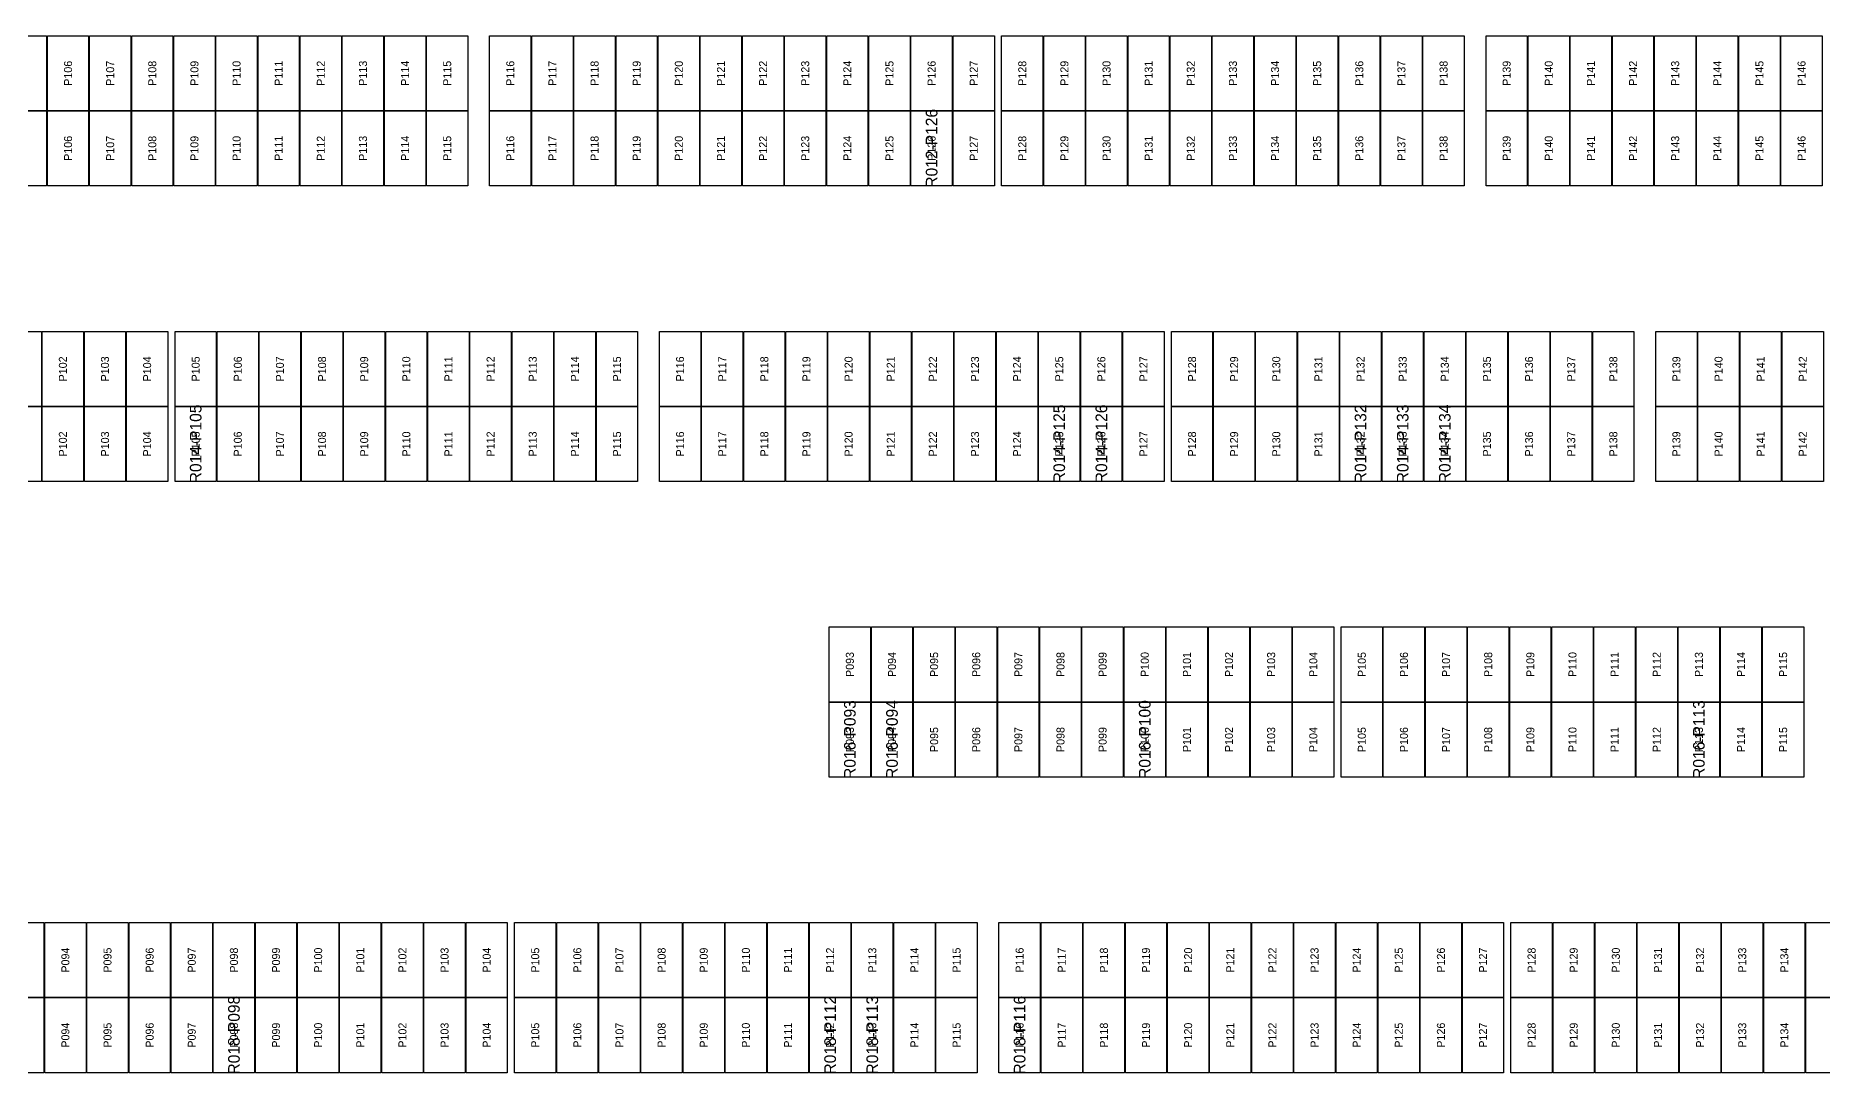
# Model space of a CAD drawing. Extents: x 296295 to 296770, y 651564 to 652121.
# Drawn here: x 296454.96 to 296504.07, y 652051.66 to 652080.18 of the extents above; entities that cross this region are included whole.
import ezdxf
from ezdxf.enums import TextEntityAlignment as Align

# ---------------------------------------------------------------- set-up
doc = ezdxf.new("R2010")
doc.units = 0

msp = doc.modelspace()

# ---------------------------------------------------------------- linework, layer by layer
at = {"layer": 'DEFECTIVE_PANELS'}
for points in [[(296479.021, 652078.118), (296480.155, 652078.118), (296480.155, 652076.055), (296479.021, 652076.055)], [(296458.793, 652069.992), (296459.927, 652069.992), (296459.927, 652067.929), (296458.793, 652067.929)], [(296482.529, 652069.992), (296483.663, 652069.992), (296483.663, 652067.929), (296482.529, 652067.929)], [(296483.687, 652069.992), (296484.821, 652069.992), (296484.821, 652067.929), (296483.687, 652067.929)], [(296490.811, 652069.992), (296491.945, 652069.992), (296491.945, 652067.929), (296490.811, 652067.929)], [(296491.969, 652069.992), (296493.103, 652069.992), (296493.103, 652067.929), (296491.969, 652067.929)], [(296493.127, 652069.992), (296494.261, 652069.992), (296494.261, 652067.929), (296493.127, 652067.929)], [(296476.774, 652061.866), (296477.908, 652061.866), (296477.908, 652059.803), (296476.774, 652059.803)], [(296477.932, 652061.866), (296479.066, 652061.866), (296479.066, 652059.803), (296477.932, 652059.803)], [(296484.88, 652061.866), (296486.014, 652061.866), (296486.014, 652059.803), (296484.88, 652059.803)], [(296500.11, 652061.866), (296501.244, 652061.866), (296501.244, 652059.803), (296500.11, 652059.803)], [(296459.844, 652053.74), (296460.978, 652053.74), (296460.978, 652051.677), (296459.844, 652051.677)], [(296476.232, 652053.74), (296477.366, 652053.74), (296477.366, 652051.677), (296476.232, 652051.677)], [(296477.39, 652053.74), (296478.524, 652053.74), (296478.524, 652051.677), (296477.39, 652051.677)], [(296481.44, 652053.74), (296482.574, 652053.74), (296482.574, 652051.677), (296481.44, 652051.677)]]:
    msp.add_lwpolyline(points, close=True, dxfattribs=at)
at = {"layer": 'PANELS_MASTER'}
for points in [[(296454.127, 652080.181), (296455.261, 652080.181), (296455.261, 652078.118), (296454.127, 652078.118)], [(296455.285, 652080.181), (296456.419, 652080.181), (296456.419, 652078.118), (296455.285, 652078.118)], [(296456.443, 652080.181), (296457.577, 652080.181), (296457.577, 652078.118), (296456.443, 652078.118)], [(296457.601, 652080.181), (296458.735, 652080.181), (296458.735, 652078.118), (296457.601, 652078.118)], [(296458.759, 652080.181), (296459.893, 652080.181), (296459.893, 652078.118), (296458.759, 652078.118)], [(296459.917, 652080.181), (296461.051, 652080.181), (296461.051, 652078.118), (296459.917, 652078.118)], [(296461.075, 652080.181), (296462.209, 652080.181), (296462.209, 652078.118), (296461.075, 652078.118)], [(296462.233, 652080.181), (296463.367, 652080.181), (296463.367, 652078.118), (296462.233, 652078.118)], [(296463.391, 652080.181), (296464.525, 652080.181), (296464.525, 652078.118), (296463.391, 652078.118)], [(296464.549, 652080.181), (296465.683, 652080.181), (296465.683, 652078.118), (296464.549, 652078.118)], [(296465.707, 652080.181), (296466.841, 652080.181), (296466.841, 652078.118), (296465.707, 652078.118)], [(296467.441, 652080.181), (296468.575, 652080.181), (296468.575, 652078.118), (296467.441, 652078.118)], [(296468.599, 652080.181), (296469.733, 652080.181), (296469.733, 652078.118), (296468.599, 652078.118)], [(296469.757, 652080.181), (296470.891, 652080.181), (296470.891, 652078.118), (296469.757, 652078.118)], [(296470.915, 652080.181), (296472.049, 652080.181), (296472.049, 652078.118), (296470.915, 652078.118)], [(296472.073, 652080.181), (296473.207, 652080.181), (296473.207, 652078.118), (296472.073, 652078.118)], [(296473.231, 652080.181), (296474.365, 652080.181), (296474.365, 652078.118), (296473.231, 652078.118)], [(296474.389, 652080.181), (296475.523, 652080.181), (296475.523, 652078.118), (296474.389, 652078.118)], [(296475.547, 652080.181), (296476.681, 652080.181), (296476.681, 652078.118), (296475.547, 652078.118)], [(296476.705, 652080.181), (296477.839, 652080.181), (296477.839, 652078.118), (296476.705, 652078.118)], [(296477.863, 652080.181), (296478.997, 652080.181), (296478.997, 652078.118), (296477.863, 652078.118)], [(296479.021, 652080.181), (296480.155, 652080.181), (296480.155, 652078.118), (296479.021, 652078.118)], [(296480.179, 652080.181), (296481.313, 652080.181), (296481.313, 652078.118), (296480.179, 652078.118)], [(296481.513, 652080.181), (296482.647, 652080.181), (296482.647, 652078.118), (296481.513, 652078.118)], [(296482.671, 652080.181), (296483.805, 652080.181), (296483.805, 652078.118), (296482.671, 652078.118)], [(296483.829, 652080.181), (296484.963, 652080.181), (296484.963, 652078.118), (296483.829, 652078.118)], [(296484.987, 652080.181), (296486.121, 652080.181), (296486.121, 652078.118), (296484.987, 652078.118)], [(296486.145, 652080.181), (296487.279, 652080.181), (296487.279, 652078.118), (296486.145, 652078.118)], [(296487.303, 652080.181), (296488.437, 652080.181), (296488.437, 652078.118), (296487.303, 652078.118)], [(296488.461, 652080.181), (296489.595, 652080.181), (296489.595, 652078.118), (296488.461, 652078.118)], [(296489.619, 652080.181), (296490.753, 652080.181), (296490.753, 652078.118), (296489.619, 652078.118)], [(296490.777, 652080.181), (296491.911, 652080.181), (296491.911, 652078.118), (296490.777, 652078.118)], [(296491.935, 652080.181), (296493.069, 652080.181), (296493.069, 652078.118), (296491.935, 652078.118)], [(296493.093, 652080.181), (296494.227, 652080.181), (296494.227, 652078.118), (296493.093, 652078.118)], [(296494.827, 652080.181), (296495.961, 652080.181), (296495.961, 652078.118), (296494.827, 652078.118)], [(296495.985, 652080.181), (296497.119, 652080.181), (296497.119, 652078.118), (296495.985, 652078.118)], [(296497.143, 652080.181), (296498.277, 652080.181), (296498.277, 652078.118), (296497.143, 652078.118)], [(296498.301, 652080.181), (296499.435, 652080.181), (296499.435, 652078.118), (296498.301, 652078.118)], [(296499.459, 652080.181), (296500.593, 652080.181), (296500.593, 652078.118), (296499.459, 652078.118)], [(296500.617, 652080.181), (296501.751, 652080.181), (296501.751, 652078.118), (296500.617, 652078.118)], [(296501.775, 652080.181), (296502.909, 652080.181), (296502.909, 652078.118), (296501.775, 652078.118)], [(296502.933, 652080.181), (296504.067, 652080.181), (296504.067, 652078.118), (296502.933, 652078.118)], [(296454.127, 652078.118), (296455.261, 652078.118), (296455.261, 652076.055), (296454.127, 652076.055)], [(296455.285, 652078.118), (296456.419, 652078.118), (296456.419, 652076.055), (296455.285, 652076.055)], [(296456.443, 652078.118), (296457.577, 652078.118), (296457.577, 652076.055), (296456.443, 652076.055)], [(296457.601, 652078.118), (296458.735, 652078.118), (296458.735, 652076.055), (296457.601, 652076.055)], [(296458.759, 652078.118), (296459.893, 652078.118), (296459.893, 652076.055), (296458.759, 652076.055)], [(296459.917, 652078.118), (296461.051, 652078.118), (296461.051, 652076.055), (296459.917, 652076.055)], [(296461.075, 652078.118), (296462.209, 652078.118), (296462.209, 652076.055), (296461.075, 652076.055)], [(296462.233, 652078.118), (296463.367, 652078.118), (296463.367, 652076.055), (296462.233, 652076.055)], [(296463.391, 652078.118), (296464.525, 652078.118), (296464.525, 652076.055), (296463.391, 652076.055)], [(296464.549, 652078.118), (296465.683, 652078.118), (296465.683, 652076.055), (296464.549, 652076.055)], [(296465.707, 652078.118), (296466.841, 652078.118), (296466.841, 652076.055), (296465.707, 652076.055)], [(296467.441, 652078.118), (296468.575, 652078.118), (296468.575, 652076.055), (296467.441, 652076.055)], [(296468.599, 652078.118), (296469.733, 652078.118), (296469.733, 652076.055), (296468.599, 652076.055)], [(296469.757, 652078.118), (296470.891, 652078.118), (296470.891, 652076.055), (296469.757, 652076.055)], [(296470.915, 652078.118), (296472.049, 652078.118), (296472.049, 652076.055), (296470.915, 652076.055)], [(296472.073, 652078.118), (296473.207, 652078.118), (296473.207, 652076.055), (296472.073, 652076.055)], [(296473.231, 652078.118), (296474.365, 652078.118), (296474.365, 652076.055), (296473.231, 652076.055)], [(296474.389, 652078.118), (296475.523, 652078.118), (296475.523, 652076.055), (296474.389, 652076.055)], [(296475.547, 652078.118), (296476.681, 652078.118), (296476.681, 652076.055), (296475.547, 652076.055)], [(296476.705, 652078.118), (296477.839, 652078.118), (296477.839, 652076.055), (296476.705, 652076.055)], [(296477.863, 652078.118), (296478.997, 652078.118), (296478.997, 652076.055), (296477.863, 652076.055)], [(296480.179, 652078.118), (296481.313, 652078.118), (296481.313, 652076.055), (296480.179, 652076.055)], [(296481.513, 652078.118), (296482.647, 652078.118), (296482.647, 652076.055), (296481.513, 652076.055)], [(296482.671, 652078.118), (296483.805, 652078.118), (296483.805, 652076.055), (296482.671, 652076.055)], [(296483.829, 652078.118), (296484.963, 652078.118), (296484.963, 652076.055), (296483.829, 652076.055)], [(296484.987, 652078.118), (296486.121, 652078.118), (296486.121, 652076.055), (296484.987, 652076.055)], [(296486.145, 652078.118), (296487.279, 652078.118), (296487.279, 652076.055), (296486.145, 652076.055)], [(296487.303, 652078.118), (296488.437, 652078.118), (296488.437, 652076.055), (296487.303, 652076.055)], [(296488.461, 652078.118), (296489.595, 652078.118), (296489.595, 652076.055), (296488.461, 652076.055)], [(296489.619, 652078.118), (296490.753, 652078.118), (296490.753, 652076.055), (296489.619, 652076.055)], [(296490.777, 652078.118), (296491.911, 652078.118), (296491.911, 652076.055), (296490.777, 652076.055)], [(296491.935, 652078.118), (296493.069, 652078.118), (296493.069, 652076.055), (296491.935, 652076.055)], [(296493.093, 652078.118), (296494.227, 652078.118), (296494.227, 652076.055), (296493.093, 652076.055)], [(296494.827, 652078.118), (296495.961, 652078.118), (296495.961, 652076.055), (296494.827, 652076.055)], [(296495.985, 652078.118), (296497.119, 652078.118), (296497.119, 652076.055), (296495.985, 652076.055)], [(296497.143, 652078.118), (296498.277, 652078.118), (296498.277, 652076.055), (296497.143, 652076.055)], [(296498.301, 652078.118), (296499.435, 652078.118), (296499.435, 652076.055), (296498.301, 652076.055)], [(296499.459, 652078.118), (296500.593, 652078.118), (296500.593, 652076.055), (296499.459, 652076.055)], [(296500.617, 652078.118), (296501.751, 652078.118), (296501.751, 652076.055), (296500.617, 652076.055)], [(296501.775, 652078.118), (296502.909, 652078.118), (296502.909, 652076.055), (296501.775, 652076.055)], [(296502.933, 652078.118), (296504.067, 652078.118), (296504.067, 652076.055), (296502.933, 652076.055)], [(296453.985, 652072.055), (296455.119, 652072.055), (296455.119, 652069.992), (296453.985, 652069.992)], [(296455.143, 652072.055), (296456.277, 652072.055), (296456.277, 652069.992), (296455.143, 652069.992)], [(296456.301, 652072.055), (296457.435, 652072.055), (296457.435, 652069.992), (296456.301, 652069.992)], [(296457.459, 652072.055), (296458.593, 652072.055), (296458.593, 652069.992), (296457.459, 652069.992)], [(296458.793, 652072.055), (296459.927, 652072.055), (296459.927, 652069.992), (296458.793, 652069.992)], [(296459.951, 652072.055), (296461.085, 652072.055), (296461.085, 652069.992), (296459.951, 652069.992)], [(296461.109, 652072.055), (296462.243, 652072.055), (296462.243, 652069.992), (296461.109, 652069.992)], [(296462.267, 652072.055), (296463.401, 652072.055), (296463.401, 652069.992), (296462.267, 652069.992)], [(296463.425, 652072.055), (296464.559, 652072.055), (296464.559, 652069.992), (296463.425, 652069.992)], [(296464.583, 652072.055), (296465.717, 652072.055), (296465.717, 652069.992), (296464.583, 652069.992)], [(296465.741, 652072.055), (296466.875, 652072.055), (296466.875, 652069.992), (296465.741, 652069.992)], [(296466.899, 652072.055), (296468.033, 652072.055), (296468.033, 652069.992), (296466.899, 652069.992)], [(296468.057, 652072.055), (296469.191, 652072.055), (296469.191, 652069.992), (296468.057, 652069.992)], [(296469.215, 652072.055), (296470.349, 652072.055), (296470.349, 652069.992), (296469.215, 652069.992)], [(296470.373, 652072.055), (296471.507, 652072.055), (296471.507, 652069.992), (296470.373, 652069.992)], [(296472.107, 652072.055), (296473.241, 652072.055), (296473.241, 652069.992), (296472.107, 652069.992)], [(296473.265, 652072.055), (296474.399, 652072.055), (296474.399, 652069.992), (296473.265, 652069.992)], [(296474.423, 652072.055), (296475.557, 652072.055), (296475.557, 652069.992), (296474.423, 652069.992)], [(296475.581, 652072.055), (296476.715, 652072.055), (296476.715, 652069.992), (296475.581, 652069.992)], [(296476.739, 652072.055), (296477.873, 652072.055), (296477.873, 652069.992), (296476.739, 652069.992)], [(296477.897, 652072.055), (296479.031, 652072.055), (296479.031, 652069.992), (296477.897, 652069.992)], [(296479.055, 652072.055), (296480.189, 652072.055), (296480.189, 652069.992), (296479.055, 652069.992)], [(296480.213, 652072.055), (296481.347, 652072.055), (296481.347, 652069.992), (296480.213, 652069.992)], [(296481.371, 652072.055), (296482.505, 652072.055), (296482.505, 652069.992), (296481.371, 652069.992)], [(296482.529, 652072.055), (296483.663, 652072.055), (296483.663, 652069.992), (296482.529, 652069.992)], [(296483.687, 652072.055), (296484.821, 652072.055), (296484.821, 652069.992), (296483.687, 652069.992)], [(296484.845, 652072.055), (296485.979, 652072.055), (296485.979, 652069.992), (296484.845, 652069.992)], [(296486.179, 652072.055), (296487.313, 652072.055), (296487.313, 652069.992), (296486.179, 652069.992)], [(296487.337, 652072.055), (296488.471, 652072.055), (296488.471, 652069.992), (296487.337, 652069.992)], [(296488.495, 652072.055), (296489.629, 652072.055), (296489.629, 652069.992), (296488.495, 652069.992)], [(296489.653, 652072.055), (296490.787, 652072.055), (296490.787, 652069.992), (296489.653, 652069.992)], [(296490.811, 652072.055), (296491.945, 652072.055), (296491.945, 652069.992), (296490.811, 652069.992)], [(296491.969, 652072.055), (296493.103, 652072.055), (296493.103, 652069.992), (296491.969, 652069.992)], [(296493.127, 652072.055), (296494.261, 652072.055), (296494.261, 652069.992), (296493.127, 652069.992)], [(296494.285, 652072.055), (296495.419, 652072.055), (296495.419, 652069.992), (296494.285, 652069.992)], [(296495.443, 652072.055), (296496.577, 652072.055), (296496.577, 652069.992), (296495.443, 652069.992)], [(296496.601, 652072.055), (296497.735, 652072.055), (296497.735, 652069.992), (296496.601, 652069.992)], [(296497.759, 652072.055), (296498.893, 652072.055), (296498.893, 652069.992), (296497.759, 652069.992)], [(296499.493, 652072.055), (296500.627, 652072.055), (296500.627, 652069.992), (296499.493, 652069.992)], [(296500.651, 652072.055), (296501.785, 652072.055), (296501.785, 652069.992), (296500.651, 652069.992)], [(296501.809, 652072.055), (296502.943, 652072.055), (296502.943, 652069.992), (296501.809, 652069.992)], [(296502.967, 652072.055), (296504.101, 652072.055), (296504.101, 652069.992), (296502.967, 652069.992)], [(296453.985, 652069.992), (296455.119, 652069.992), (296455.119, 652067.929), (296453.985, 652067.929)], [(296455.143, 652069.992), (296456.277, 652069.992), (296456.277, 652067.929), (296455.143, 652067.929)], [(296456.301, 652069.992), (296457.435, 652069.992), (296457.435, 652067.929), (296456.301, 652067.929)], [(296457.459, 652069.992), (296458.593, 652069.992), (296458.593, 652067.929), (296457.459, 652067.929)], [(296459.951, 652069.992), (296461.085, 652069.992), (296461.085, 652067.929), (296459.951, 652067.929)], [(296461.109, 652069.992), (296462.243, 652069.992), (296462.243, 652067.929), (296461.109, 652067.929)], [(296462.267, 652069.992), (296463.401, 652069.992), (296463.401, 652067.929), (296462.267, 652067.929)], [(296463.425, 652069.992), (296464.559, 652069.992), (296464.559, 652067.929), (296463.425, 652067.929)], [(296464.583, 652069.992), (296465.717, 652069.992), (296465.717, 652067.929), (296464.583, 652067.929)], [(296465.741, 652069.992), (296466.875, 652069.992), (296466.875, 652067.929), (296465.741, 652067.929)], [(296466.899, 652069.992), (296468.033, 652069.992), (296468.033, 652067.929), (296466.899, 652067.929)], [(296468.057, 652069.992), (296469.191, 652069.992), (296469.191, 652067.929), (296468.057, 652067.929)], [(296469.215, 652069.992), (296470.349, 652069.992), (296470.349, 652067.929), (296469.215, 652067.929)], [(296470.373, 652069.992), (296471.507, 652069.992), (296471.507, 652067.929), (296470.373, 652067.929)], [(296472.107, 652069.992), (296473.241, 652069.992), (296473.241, 652067.929), (296472.107, 652067.929)], [(296473.265, 652069.992), (296474.399, 652069.992), (296474.399, 652067.929), (296473.265, 652067.929)], [(296474.423, 652069.992), (296475.557, 652069.992), (296475.557, 652067.929), (296474.423, 652067.929)], [(296475.581, 652069.992), (296476.715, 652069.992), (296476.715, 652067.929), (296475.581, 652067.929)], [(296476.739, 652069.992), (296477.873, 652069.992), (296477.873, 652067.929), (296476.739, 652067.929)], [(296477.897, 652069.992), (296479.031, 652069.992), (296479.031, 652067.929), (296477.897, 652067.929)], [(296479.055, 652069.992), (296480.189, 652069.992), (296480.189, 652067.929), (296479.055, 652067.929)], [(296480.213, 652069.992), (296481.347, 652069.992), (296481.347, 652067.929), (296480.213, 652067.929)], [(296481.371, 652069.992), (296482.505, 652069.992), (296482.505, 652067.929), (296481.371, 652067.929)], [(296484.845, 652069.992), (296485.979, 652069.992), (296485.979, 652067.929), (296484.845, 652067.929)], [(296486.179, 652069.992), (296487.313, 652069.992), (296487.313, 652067.929), (296486.179, 652067.929)], [(296487.337, 652069.992), (296488.471, 652069.992), (296488.471, 652067.929), (296487.337, 652067.929)], [(296488.495, 652069.992), (296489.629, 652069.992), (296489.629, 652067.929), (296488.495, 652067.929)], [(296489.653, 652069.992), (296490.787, 652069.992), (296490.787, 652067.929), (296489.653, 652067.929)], [(296494.285, 652069.992), (296495.419, 652069.992), (296495.419, 652067.929), (296494.285, 652067.929)], [(296495.443, 652069.992), (296496.577, 652069.992), (296496.577, 652067.929), (296495.443, 652067.929)], [(296496.601, 652069.992), (296497.735, 652069.992), (296497.735, 652067.929), (296496.601, 652067.929)], [(296497.759, 652069.992), (296498.893, 652069.992), (296498.893, 652067.929), (296497.759, 652067.929)], [(296499.493, 652069.992), (296500.627, 652069.992), (296500.627, 652067.929), (296499.493, 652067.929)], [(296500.651, 652069.992), (296501.785, 652069.992), (296501.785, 652067.929), (296500.651, 652067.929)], [(296501.809, 652069.992), (296502.943, 652069.992), (296502.943, 652067.929), (296501.809, 652067.929)], [(296502.967, 652069.992), (296504.101, 652069.992), (296504.101, 652067.929), (296502.967, 652067.929)], [(296476.774, 652063.929), (296477.908, 652063.929), (296477.908, 652061.866), (296476.774, 652061.866)], [(296477.932, 652063.929), (296479.066, 652063.929), (296479.066, 652061.866), (296477.932, 652061.866)], [(296479.09, 652063.929), (296480.224, 652063.929), (296480.224, 652061.866), (296479.09, 652061.866)], [(296480.248, 652063.929), (296481.382, 652063.929), (296481.382, 652061.866), (296480.248, 652061.866)], [(296481.406, 652063.929), (296482.54, 652063.929), (296482.54, 652061.866), (296481.406, 652061.866)], [(296482.564, 652063.929), (296483.698, 652063.929), (296483.698, 652061.866), (296482.564, 652061.866)], [(296483.722, 652063.929), (296484.856, 652063.929), (296484.856, 652061.866), (296483.722, 652061.866)], [(296484.88, 652063.929), (296486.014, 652063.929), (296486.014, 652061.866), (296484.88, 652061.866)], [(296486.038, 652063.929), (296487.172, 652063.929), (296487.172, 652061.866), (296486.038, 652061.866)], [(296487.196, 652063.929), (296488.33, 652063.929), (296488.33, 652061.866), (296487.196, 652061.866)], [(296488.354, 652063.929), (296489.488, 652063.929), (296489.488, 652061.866), (296488.354, 652061.866)], [(296489.512, 652063.929), (296490.646, 652063.929), (296490.646, 652061.866), (296489.512, 652061.866)], [(296490.846, 652063.929), (296491.98, 652063.929), (296491.98, 652061.866), (296490.846, 652061.866)], [(296492.004, 652063.929), (296493.138, 652063.929), (296493.138, 652061.866), (296492.004, 652061.866)], [(296493.162, 652063.929), (296494.296, 652063.929), (296494.296, 652061.866), (296493.162, 652061.866)], [(296494.32, 652063.929), (296495.454, 652063.929), (296495.454, 652061.866), (296494.32, 652061.866)], [(296495.478, 652063.929), (296496.612, 652063.929), (296496.612, 652061.866), (296495.478, 652061.866)], [(296496.636, 652063.929), (296497.77, 652063.929), (296497.77, 652061.866), (296496.636, 652061.866)], [(296497.794, 652063.929), (296498.928, 652063.929), (296498.928, 652061.866), (296497.794, 652061.866)], [(296498.952, 652063.929), (296500.086, 652063.929), (296500.086, 652061.866), (296498.952, 652061.866)], [(296500.11, 652063.929), (296501.244, 652063.929), (296501.244, 652061.866), (296500.11, 652061.866)], [(296501.268, 652063.929), (296502.402, 652063.929), (296502.402, 652061.866), (296501.268, 652061.866)], [(296502.426, 652063.929), (296503.56, 652063.929), (296503.56, 652061.866), (296502.426, 652061.866)], [(296479.09, 652061.866), (296480.224, 652061.866), (296480.224, 652059.803), (296479.09, 652059.803)], [(296480.248, 652061.866), (296481.382, 652061.866), (296481.382, 652059.803), (296480.248, 652059.803)], [(296481.406, 652061.866), (296482.54, 652061.866), (296482.54, 652059.803), (296481.406, 652059.803)], [(296482.564, 652061.866), (296483.698, 652061.866), (296483.698, 652059.803), (296482.564, 652059.803)], [(296483.722, 652061.866), (296484.856, 652061.866), (296484.856, 652059.803), (296483.722, 652059.803)], [(296486.038, 652061.866), (296487.172, 652061.866), (296487.172, 652059.803), (296486.038, 652059.803)], [(296487.196, 652061.866), (296488.33, 652061.866), (296488.33, 652059.803), (296487.196, 652059.803)], [(296488.354, 652061.866), (296489.488, 652061.866), (296489.488, 652059.803), (296488.354, 652059.803)], [(296489.512, 652061.866), (296490.646, 652061.866), (296490.646, 652059.803), (296489.512, 652059.803)], [(296490.846, 652061.866), (296491.98, 652061.866), (296491.98, 652059.803), (296490.846, 652059.803)], [(296492.004, 652061.866), (296493.138, 652061.866), (296493.138, 652059.803), (296492.004, 652059.803)], [(296493.162, 652061.866), (296494.296, 652061.866), (296494.296, 652059.803), (296493.162, 652059.803)], [(296494.32, 652061.866), (296495.454, 652061.866), (296495.454, 652059.803), (296494.32, 652059.803)], [(296495.478, 652061.866), (296496.612, 652061.866), (296496.612, 652059.803), (296495.478, 652059.803)], [(296496.636, 652061.866), (296497.77, 652061.866), (296497.77, 652059.803), (296496.636, 652059.803)], [(296497.794, 652061.866), (296498.928, 652061.866), (296498.928, 652059.803), (296497.794, 652059.803)], [(296498.952, 652061.866), (296500.086, 652061.866), (296500.086, 652059.803), (296498.952, 652059.803)], [(296501.268, 652061.866), (296502.402, 652061.866), (296502.402, 652059.803), (296501.268, 652059.803)], [(296502.426, 652061.866), (296503.56, 652061.866), (296503.56, 652059.803), (296502.426, 652059.803)], [(296454.054, 652055.803), (296455.188, 652055.803), (296455.188, 652053.74), (296454.054, 652053.74)], [(296455.212, 652055.803), (296456.346, 652055.803), (296456.346, 652053.74), (296455.212, 652053.74)], [(296456.37, 652055.803), (296457.504, 652055.803), (296457.504, 652053.74), (296456.37, 652053.74)], [(296457.528, 652055.803), (296458.662, 652055.803), (296458.662, 652053.74), (296457.528, 652053.74)], [(296458.686, 652055.803), (296459.82, 652055.803), (296459.82, 652053.74), (296458.686, 652053.74)], [(296459.844, 652055.803), (296460.978, 652055.803), (296460.978, 652053.74), (296459.844, 652053.74)], [(296461.002, 652055.803), (296462.136, 652055.803), (296462.136, 652053.74), (296461.002, 652053.74)], [(296462.16, 652055.803), (296463.294, 652055.803), (296463.294, 652053.74), (296462.16, 652053.74)], [(296463.318, 652055.803), (296464.452, 652055.803), (296464.452, 652053.74), (296463.318, 652053.74)], [(296464.476, 652055.803), (296465.61, 652055.803), (296465.61, 652053.74), (296464.476, 652053.74)], [(296465.634, 652055.803), (296466.768, 652055.803), (296466.768, 652053.74), (296465.634, 652053.74)], [(296466.792, 652055.803), (296467.926, 652055.803), (296467.926, 652053.74), (296466.792, 652053.74)], [(296468.126, 652055.803), (296469.26, 652055.803), (296469.26, 652053.74), (296468.126, 652053.74)], [(296469.284, 652055.803), (296470.418, 652055.803), (296470.418, 652053.74), (296469.284, 652053.74)], [(296470.442, 652055.803), (296471.576, 652055.803), (296471.576, 652053.74), (296470.442, 652053.74)], [(296471.6, 652055.803), (296472.734, 652055.803), (296472.734, 652053.74), (296471.6, 652053.74)], [(296472.758, 652055.803), (296473.892, 652055.803), (296473.892, 652053.74), (296472.758, 652053.74)], [(296473.916, 652055.803), (296475.05, 652055.803), (296475.05, 652053.74), (296473.916, 652053.74)], [(296475.074, 652055.803), (296476.208, 652055.803), (296476.208, 652053.74), (296475.074, 652053.74)], [(296476.232, 652055.803), (296477.366, 652055.803), (296477.366, 652053.74), (296476.232, 652053.74)], [(296477.39, 652055.803), (296478.524, 652055.803), (296478.524, 652053.74), (296477.39, 652053.74)], [(296478.548, 652055.803), (296479.682, 652055.803), (296479.682, 652053.74), (296478.548, 652053.74)], [(296479.706, 652055.803), (296480.84, 652055.803), (296480.84, 652053.74), (296479.706, 652053.74)], [(296481.44, 652055.803), (296482.574, 652055.803), (296482.574, 652053.74), (296481.44, 652053.74)], [(296482.598, 652055.803), (296483.732, 652055.803), (296483.732, 652053.74), (296482.598, 652053.74)], [(296483.756, 652055.803), (296484.89, 652055.803), (296484.89, 652053.74), (296483.756, 652053.74)], [(296484.914, 652055.803), (296486.048, 652055.803), (296486.048, 652053.74), (296484.914, 652053.74)], [(296486.072, 652055.803), (296487.206, 652055.803), (296487.206, 652053.74), (296486.072, 652053.74)], [(296487.23, 652055.803), (296488.364, 652055.803), (296488.364, 652053.74), (296487.23, 652053.74)], [(296488.388, 652055.803), (296489.522, 652055.803), (296489.522, 652053.74), (296488.388, 652053.74)], [(296489.546, 652055.803), (296490.68, 652055.803), (296490.68, 652053.74), (296489.546, 652053.74)], [(296490.704, 652055.803), (296491.838, 652055.803), (296491.838, 652053.74), (296490.704, 652053.74)], [(296491.862, 652055.803), (296492.996, 652055.803), (296492.996, 652053.74), (296491.862, 652053.74)], [(296493.02, 652055.803), (296494.154, 652055.803), (296494.154, 652053.74), (296493.02, 652053.74)], [(296494.178, 652055.803), (296495.312, 652055.803), (296495.312, 652053.74), (296494.178, 652053.74)], [(296495.512, 652055.803), (296496.646, 652055.803), (296496.646, 652053.74), (296495.512, 652053.74)], [(296496.67, 652055.803), (296497.804, 652055.803), (296497.804, 652053.74), (296496.67, 652053.74)], [(296497.828, 652055.803), (296498.962, 652055.803), (296498.962, 652053.74), (296497.828, 652053.74)], [(296498.986, 652055.803), (296500.12, 652055.803), (296500.12, 652053.74), (296498.986, 652053.74)], [(296500.144, 652055.803), (296501.278, 652055.803), (296501.278, 652053.74), (296500.144, 652053.74)], [(296501.302, 652055.803), (296502.436, 652055.803), (296502.436, 652053.74), (296501.302, 652053.74)], [(296502.46, 652055.803), (296503.594, 652055.803), (296503.594, 652053.74), (296502.46, 652053.74)], [(296503.618, 652055.803), (296504.752, 652055.803), (296504.752, 652053.74), (296503.618, 652053.74)], [(296454.054, 652053.74), (296455.188, 652053.74), (296455.188, 652051.677), (296454.054, 652051.677)], [(296455.212, 652053.74), (296456.346, 652053.74), (296456.346, 652051.677), (296455.212, 652051.677)], [(296456.37, 652053.74), (296457.504, 652053.74), (296457.504, 652051.677), (296456.37, 652051.677)], [(296457.528, 652053.74), (296458.662, 652053.74), (296458.662, 652051.677), (296457.528, 652051.677)], [(296458.686, 652053.74), (296459.82, 652053.74), (296459.82, 652051.677), (296458.686, 652051.677)], [(296461.002, 652053.74), (296462.136, 652053.74), (296462.136, 652051.677), (296461.002, 652051.677)], [(296462.16, 652053.74), (296463.294, 652053.74), (296463.294, 652051.677), (296462.16, 652051.677)], [(296463.318, 652053.74), (296464.452, 652053.74), (296464.452, 652051.677), (296463.318, 652051.677)], [(296464.476, 652053.74), (296465.61, 652053.74), (296465.61, 652051.677), (296464.476, 652051.677)], [(296465.634, 652053.74), (296466.768, 652053.74), (296466.768, 652051.677), (296465.634, 652051.677)], [(296466.792, 652053.74), (296467.926, 652053.74), (296467.926, 652051.677), (296466.792, 652051.677)], [(296468.126, 652053.74), (296469.26, 652053.74), (296469.26, 652051.677), (296468.126, 652051.677)], [(296469.284, 652053.74), (296470.418, 652053.74), (296470.418, 652051.677), (296469.284, 652051.677)], [(296470.442, 652053.74), (296471.576, 652053.74), (296471.576, 652051.677), (296470.442, 652051.677)], [(296471.6, 652053.74), (296472.734, 652053.74), (296472.734, 652051.677), (296471.6, 652051.677)], [(296472.758, 652053.74), (296473.892, 652053.74), (296473.892, 652051.677), (296472.758, 652051.677)], [(296473.916, 652053.74), (296475.05, 652053.74), (296475.05, 652051.677), (296473.916, 652051.677)], [(296475.074, 652053.74), (296476.208, 652053.74), (296476.208, 652051.677), (296475.074, 652051.677)], [(296478.548, 652053.74), (296479.682, 652053.74), (296479.682, 652051.677), (296478.548, 652051.677)], [(296479.706, 652053.74), (296480.84, 652053.74), (296480.84, 652051.677), (296479.706, 652051.677)], [(296482.598, 652053.74), (296483.732, 652053.74), (296483.732, 652051.677), (296482.598, 652051.677)], [(296483.756, 652053.74), (296484.89, 652053.74), (296484.89, 652051.677), (296483.756, 652051.677)], [(296484.914, 652053.74), (296486.048, 652053.74), (296486.048, 652051.677), (296484.914, 652051.677)], [(296486.072, 652053.74), (296487.206, 652053.74), (296487.206, 652051.677), (296486.072, 652051.677)], [(296487.23, 652053.74), (296488.364, 652053.74), (296488.364, 652051.677), (296487.23, 652051.677)], [(296488.388, 652053.74), (296489.522, 652053.74), (296489.522, 652051.677), (296488.388, 652051.677)], [(296489.546, 652053.74), (296490.68, 652053.74), (296490.68, 652051.677), (296489.546, 652051.677)], [(296490.704, 652053.74), (296491.838, 652053.74), (296491.838, 652051.677), (296490.704, 652051.677)], [(296491.862, 652053.74), (296492.996, 652053.74), (296492.996, 652051.677), (296491.862, 652051.677)], [(296493.02, 652053.74), (296494.154, 652053.74), (296494.154, 652051.677), (296493.02, 652051.677)], [(296494.178, 652053.74), (296495.312, 652053.74), (296495.312, 652051.677), (296494.178, 652051.677)], [(296495.512, 652053.74), (296496.646, 652053.74), (296496.646, 652051.677), (296495.512, 652051.677)], [(296496.67, 652053.74), (296497.804, 652053.74), (296497.804, 652051.677), (296496.67, 652051.677)], [(296497.828, 652053.74), (296498.962, 652053.74), (296498.962, 652051.677), (296497.828, 652051.677)], [(296498.986, 652053.74), (296500.12, 652053.74), (296500.12, 652051.677), (296498.986, 652051.677)], [(296500.144, 652053.74), (296501.278, 652053.74), (296501.278, 652051.677), (296500.144, 652051.677)], [(296501.302, 652053.74), (296502.436, 652053.74), (296502.436, 652051.677), (296501.302, 652051.677)], [(296502.46, 652053.74), (296503.594, 652053.74), (296503.594, 652051.677), (296502.46, 652051.677)], [(296503.618, 652053.74), (296504.752, 652053.74), (296504.752, 652051.677), (296503.618, 652051.677)]]:
    msp.add_lwpolyline(points, close=True, dxfattribs=at)

# ---------------------------------------------------------------- texts
at = {"layer": 'DEFECT_LABELS'}
for s, p in [('R012-P126', (296479.588, 652077.086)), ('R014-P105', (296459.36, 652068.96)), ('R014-P125', (296483.096, 652068.96)), ('R014-P126', (296484.254, 652068.96)), ('R014-P132', (296491.378, 652068.96)), ('R014-P133', (296492.536, 652068.96)), ('R014-P134', (296493.694, 652068.96)), ('R016-P093', (296477.341, 652060.834)), ('R016-P094', (296478.499, 652060.834)), ('R016-P100', (296485.447, 652060.834)), ('R016-P113', (296500.677, 652060.834)), ('R018-P098', (296460.411, 652052.708)), ('R018-P112', (296476.799, 652052.708)), ('R018-P113', (296477.957, 652052.708)), ('R018-P116', (296482.007, 652052.708))]:
    msp.add_text(s, height=0.32, rotation=90, dxfattribs=at).set_placement(p, align=Align.MIDDLE_CENTER)
at = {"layer": 'PANEL_POSITION'}
for s, p in [('P106', (296455.852, 652079.149)), ('P107', (296457.01, 652079.149)), ('P108', (296458.168, 652079.149)), ('P109', (296459.326, 652079.149)), ('P110', (296460.484, 652079.149)), ('P111', (296461.642, 652079.149)), ('P112', (296462.8, 652079.149)), ('P113', (296463.958, 652079.149)), ('P114', (296465.116, 652079.149)), ('P115', (296466.274, 652079.149)), ('P116', (296468.008, 652079.149)), ('P117', (296469.166, 652079.149)), ('P118', (296470.324, 652079.149)), ('P119', (296471.482, 652079.149)), ('P120', (296472.64, 652079.149)), ('P121', (296473.798, 652079.149)), ('P122', (296474.956, 652079.149)), ('P123', (296476.114, 652079.149)), ('P124', (296477.272, 652079.149)), ('P125', (296478.43, 652079.149)), ('P126', (296479.588, 652079.149)), ('P127', (296480.746, 652079.149)), ('P128', (296482.08, 652079.149)), ('P129', (296483.238, 652079.149)), ('P130', (296484.396, 652079.149)), ('P131', (296485.554, 652079.149)), ('P132', (296486.712, 652079.149)), ('P133', (296487.87, 652079.149)), ('P134', (296489.028, 652079.149)), ('P135', (296490.186, 652079.149)), ('P136', (296491.344, 652079.149)), ('P137', (296492.502, 652079.149)), ('P138', (296493.66, 652079.149)), ('P139', (296495.394, 652079.149)), ('P140', (296496.552, 652079.149)), ('P141', (296497.71, 652079.149)), ('P142', (296498.868, 652079.149)), ('P143', (296500.026, 652079.149)), ('P144', (296501.184, 652079.149)), ('P145', (296502.342, 652079.149)), ('P146', (296503.5, 652079.149)), ('P106', (296455.852, 652077.086)), ('P107', (296457.01, 652077.086)), ('P108', (296458.168, 652077.086)), ('P109', (296459.326, 652077.086)), ('P110', (296460.484, 652077.086)), ('P111', (296461.642, 652077.086)), ('P112', (296462.8, 652077.086)), ('P113', (296463.958, 652077.086)), ('P114', (296465.116, 652077.086)), ('P115', (296466.274, 652077.086)), ('P116', (296468.008, 652077.086)), ('P117', (296469.166, 652077.086)), ('P118', (296470.324, 652077.086)), ('P119', (296471.482, 652077.086)), ('P120', (296472.64, 652077.086)), ('P121', (296473.798, 652077.086)), ('P122', (296474.956, 652077.086)), ('P123', (296476.114, 652077.086)), ('P124', (296477.272, 652077.086)), ('P125', (296478.43, 652077.086)), ('P126', (296479.588, 652077.086)), ('P127', (296480.746, 652077.086)), ('P128', (296482.08, 652077.086)), ('P129', (296483.238, 652077.086)), ('P130', (296484.396, 652077.086)), ('P131', (296485.554, 652077.086)), ('P132', (296486.712, 652077.086)), ('P133', (296487.87, 652077.086)), ('P134', (296489.028, 652077.086)), ('P135', (296490.186, 652077.086)), ('P136', (296491.344, 652077.086)), ('P137', (296492.502, 652077.086)), ('P138', (296493.66, 652077.086)), ('P139', (296495.394, 652077.086)), ('P140', (296496.552, 652077.086)), ('P141', (296497.71, 652077.086)), ('P142', (296498.868, 652077.086)), ('P143', (296500.026, 652077.086)), ('P144', (296501.184, 652077.086)), ('P145', (296502.342, 652077.086)), ('P146', (296503.5, 652077.086)), ('P102', (296455.71, 652071.023)), ('P103', (296456.868, 652071.023)), ('P104', (296458.026, 652071.023)), ('P105', (296459.36, 652071.023)), ('P106', (296460.518, 652071.023)), ('P107', (296461.676, 652071.023)), ('P108', (296462.834, 652071.023)), ('P109', (296463.992, 652071.023)), ('P110', (296465.15, 652071.023)), ('P111', (296466.308, 652071.023)), ('P112', (296467.466, 652071.023)), ('P113', (296468.624, 652071.023)), ('P114', (296469.782, 652071.023)), ('P115', (296470.94, 652071.023)), ('P116', (296472.674, 652071.023)), ('P117', (296473.832, 652071.023)), ('P118', (296474.99, 652071.023)), ('P119', (296476.148, 652071.023)), ('P120', (296477.306, 652071.023)), ('P121', (296478.464, 652071.023)), ('P122', (296479.622, 652071.023)), ('P123', (296480.78, 652071.023)), ('P124', (296481.938, 652071.023)), ('P125', (296483.096, 652071.023)), ('P126', (296484.254, 652071.023)), ('P127', (296485.412, 652071.023)), ('P128', (296486.746, 652071.023)), ('P129', (296487.904, 652071.023)), ('P130', (296489.062, 652071.023)), ('P131', (296490.22, 652071.023)), ('P132', (296491.378, 652071.023)), ('P133', (296492.536, 652071.023)), ('P134', (296493.694, 652071.023)), ('P135', (296494.852, 652071.023)), ('P136', (296496.01, 652071.023)), ('P137', (296497.168, 652071.023)), ('P138', (296498.326, 652071.023)), ('P139', (296500.06, 652071.023)), ('P140', (296501.218, 652071.023)), ('P141', (296502.376, 652071.023)), ('P142', (296503.534, 652071.023)), ('P102', (296455.71, 652068.96)), ('P103', (296456.868, 652068.96)), ('P104', (296458.026, 652068.96)), ('P105', (296459.36, 652068.96)), ('P106', (296460.518, 652068.96)), ('P107', (296461.676, 652068.96)), ('P108', (296462.834, 652068.96)), ('P109', (296463.992, 652068.96)), ('P110', (296465.15, 652068.96)), ('P111', (296466.308, 652068.96)), ('P112', (296467.466, 652068.96)), ('P113', (296468.624, 652068.96)), ('P114', (296469.782, 652068.96)), ('P115', (296470.94, 652068.96)), ('P116', (296472.674, 652068.96)), ('P117', (296473.832, 652068.96)), ('P118', (296474.99, 652068.96)), ('P119', (296476.148, 652068.96)), ('P120', (296477.306, 652068.96)), ('P121', (296478.464, 652068.96)), ('P122', (296479.622, 652068.96)), ('P123', (296480.78, 652068.96)), ('P124', (296481.938, 652068.96)), ('P125', (296483.096, 652068.96)), ('P126', (296484.254, 652068.96)), ('P127', (296485.412, 652068.96)), ('P128', (296486.746, 652068.96)), ('P129', (296487.904, 652068.96)), ('P130', (296489.062, 652068.96)), ('P131', (296490.22, 652068.96)), ('P132', (296491.378, 652068.96)), ('P133', (296492.536, 652068.96)), ('P134', (296493.694, 652068.96)), ('P135', (296494.852, 652068.96)), ('P136', (296496.01, 652068.96)), ('P137', (296497.168, 652068.96)), ('P138', (296498.326, 652068.96)), ('P139', (296500.06, 652068.96)), ('P140', (296501.218, 652068.96)), ('P141', (296502.376, 652068.96)), ('P142', (296503.534, 652068.96)), ('P093', (296477.341, 652062.897)), ('P094', (296478.499, 652062.897)), ('P095', (296479.657, 652062.897)), ('P096', (296480.815, 652062.897)), ('P097', (296481.973, 652062.897)), ('P098', (296483.131, 652062.897)), ('P099', (296484.289, 652062.897)), ('P100', (296485.447, 652062.897)), ('P101', (296486.605, 652062.897)), ('P102', (296487.763, 652062.897)), ('P103', (296488.921, 652062.897)), ('P104', (296490.079, 652062.897)), ('P105', (296491.413, 652062.897)), ('P106', (296492.571, 652062.897)), ('P107', (296493.729, 652062.897)), ('P108', (296494.887, 652062.897)), ('P109', (296496.045, 652062.897)), ('P110', (296497.203, 652062.897)), ('P111', (296498.361, 652062.897)), ('P112', (296499.519, 652062.897)), ('P113', (296500.677, 652062.897)), ('P114', (296501.835, 652062.897)), ('P115', (296502.993, 652062.897)), ('P093', (296477.341, 652060.834)), ('P094', (296478.499, 652060.834)), ('P095', (296479.657, 652060.834)), ('P096', (296480.815, 652060.834)), ('P097', (296481.973, 652060.834)), ('P098', (296483.131, 652060.834)), ('P099', (296484.289, 652060.834)), ('P100', (296485.447, 652060.834)), ('P101', (296486.605, 652060.834)), ('P102', (296487.763, 652060.834)), ('P103', (296488.921, 652060.834)), ('P104', (296490.079, 652060.834)), ('P105', (296491.413, 652060.834)), ('P106', (296492.571, 652060.834)), ('P107', (296493.729, 652060.834)), ('P108', (296494.887, 652060.834)), ('P109', (296496.045, 652060.834)), ('P110', (296497.203, 652060.834)), ('P111', (296498.361, 652060.834)), ('P112', (296499.519, 652060.834)), ('P113', (296500.677, 652060.834)), ('P114', (296501.835, 652060.834)), ('P115', (296502.993, 652060.834)), ('P094', (296455.779, 652054.771)), ('P095', (296456.937, 652054.771)), ('P096', (296458.095, 652054.771)), ('P097', (296459.253, 652054.771)), ('P098', (296460.411, 652054.771)), ('P099', (296461.569, 652054.771)), ('P100', (296462.727, 652054.771)), ('P101', (296463.885, 652054.771)), ('P102', (296465.043, 652054.771)), ('P103', (296466.201, 652054.771)), ('P104', (296467.359, 652054.771)), ('P105', (296468.693, 652054.771)), ('P106', (296469.851, 652054.771)), ('P107', (296471.009, 652054.771)), ('P108', (296472.167, 652054.771)), ('P109', (296473.325, 652054.771)), ('P110', (296474.483, 652054.771)), ('P111', (296475.641, 652054.771)), ('P112', (296476.799, 652054.771)), ('P113', (296477.957, 652054.771)), ('P114', (296479.115, 652054.771)), ('P115', (296480.273, 652054.771)), ('P116', (296482.007, 652054.771)), ('P117', (296483.165, 652054.771)), ('P118', (296484.323, 652054.771)), ('P119', (296485.481, 652054.771)), ('P120', (296486.639, 652054.771)), ('P121', (296487.797, 652054.771)), ('P122', (296488.955, 652054.771)), ('P123', (296490.113, 652054.771)), ('P124', (296491.271, 652054.771)), ('P125', (296492.429, 652054.771)), ('P126', (296493.587, 652054.771)), ('P127', (296494.745, 652054.771)), ('P128', (296496.079, 652054.771)), ('P129', (296497.237, 652054.771)), ('P130', (296498.395, 652054.771)), ('P131', (296499.553, 652054.771)), ('P132', (296500.711, 652054.771)), ('P133', (296501.869, 652054.771)), ('P134', (296503.027, 652054.771)), ('P094', (296455.779, 652052.708)), ('P095', (296456.937, 652052.708)), ('P096', (296458.095, 652052.708)), ('P097', (296459.253, 652052.708)), ('P098', (296460.411, 652052.708)), ('P099', (296461.569, 652052.708)), ('P100', (296462.727, 652052.708)), ('P101', (296463.885, 652052.708)), ('P102', (296465.043, 652052.708)), ('P103', (296466.201, 652052.708)), ('P104', (296467.359, 652052.708)), ('P105', (296468.693, 652052.708)), ('P106', (296469.851, 652052.708)), ('P107', (296471.009, 652052.708)), ('P108', (296472.167, 652052.708)), ('P109', (296473.325, 652052.708)), ('P110', (296474.483, 652052.708)), ('P111', (296475.641, 652052.708)), ('P112', (296476.799, 652052.708)), ('P113', (296477.957, 652052.708)), ('P114', (296479.115, 652052.708)), ('P115', (296480.273, 652052.708)), ('P116', (296482.007, 652052.708)), ('P117', (296483.165, 652052.708)), ('P118', (296484.323, 652052.708)), ('P119', (296485.481, 652052.708)), ('P120', (296486.639, 652052.708)), ('P121', (296487.797, 652052.708)), ('P122', (296488.955, 652052.708)), ('P123', (296490.113, 652052.708)), ('P124', (296491.271, 652052.708)), ('P125', (296492.429, 652052.708)), ('P126', (296493.587, 652052.708)), ('P127', (296494.745, 652052.708)), ('P128', (296496.079, 652052.708)), ('P129', (296497.237, 652052.708)), ('P130', (296498.395, 652052.708)), ('P131', (296499.553, 652052.708)), ('P132', (296500.711, 652052.708)), ('P133', (296501.869, 652052.708)), ('P134', (296503.027, 652052.708))]:
    msp.add_text(s, height=0.22, rotation=90, dxfattribs=at).set_placement(p, align=Align.MIDDLE_CENTER)

doc.saveas('drawing.dxf')
